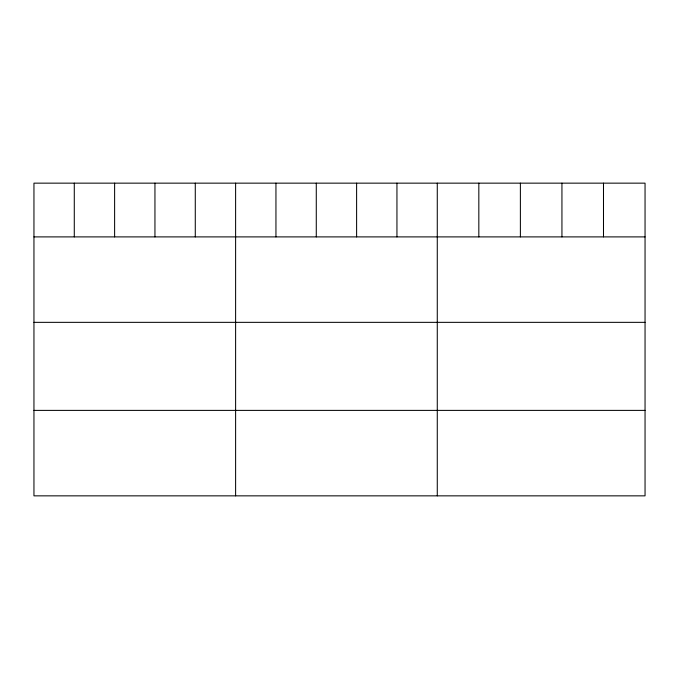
<?xml version="1.0" encoding="UTF-8"?>
<svg xmlns="http://www.w3.org/2000/svg" width="679" height="679" viewBox="0 0 679 679"><rect width="100%" height="100%" fill="white"/><g stroke="black" fill="none" stroke-linecap="round" stroke-linejoin="round"><path stroke-width="1.02" d="M645.05 236.895L645.05 495.848L33.95 495.848L33.95 183.152L645.05 183.152L645.05 236.895L33.95 236.895M33.95 322.347L645.05 322.347M33.95 410.388L645.05 410.388M603.495 183.152L603.495 236.895M561.94 183.152L561.94 236.895M520.386 183.152L520.386 236.895M478.831 183.152L478.831 236.895M437.276 183.152L437.276 495.848M396.943 183.152L396.943 236.895M356.611 183.152L356.611 236.895M316.278 183.152L316.278 236.895M275.946 183.152L275.946 236.895M235.613 183.152L235.613 495.848M195.28 183.152L195.28 236.895M154.948 183.152L154.948 236.895M114.615 183.152L114.615 236.895M74.283 183.152L74.283 236.895"/></g></svg>
